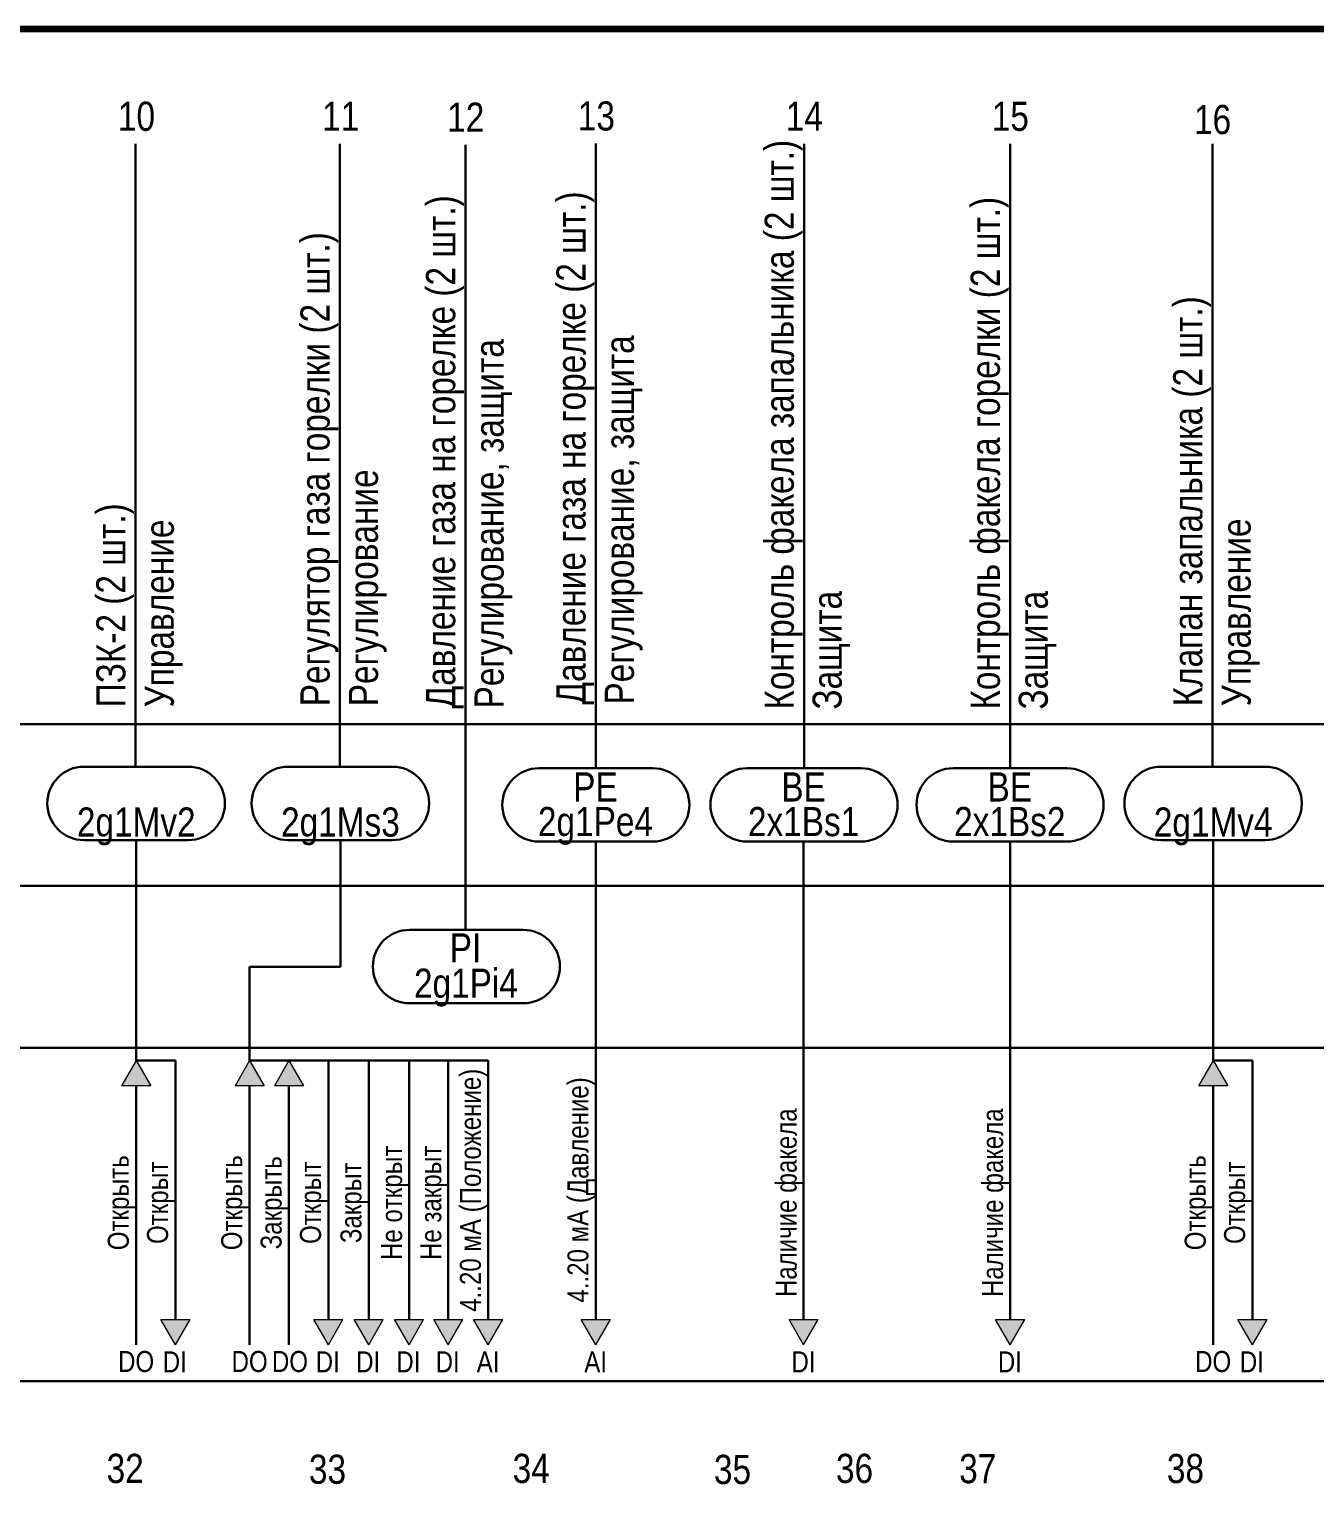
# Model space of a CAD drawing. Header units: millimetres. Extents: x -6000 to 26000, y -6000 to 26000.
# Drawn here: x 198.5 to 308.8, y -1041.4 to -916.3 of the extents above; entities that cross this region are included whole.
import ezdxf

# ---------------------------------------------------------------- set-up
doc = ezdxf.new("R2010")
doc.units = ezdxf.units.MM
doc.header["$MEASUREMENT"] = 0
for name, color, linetype, lineweight in [('0_Ном._пера__246', 7, 'Continuous', 100), ('2D - Общий_Ном._пера__1', 7, 'Continuous', 15), ('2D - Общий_Ном._пера__21', 7, 'Continuous', 30), ('Аннотация - Текст_Ном._пера__1', 7, 'Continuous', 15)]:
    doc.layers.add(name, color=color, linetype=linetype, lineweight=lineweight)
doc.layers.add('2D - Общий', color=7, linetype='Continuous')
doc.styles.add('СГЕНЕРИР_СТИЛЬ_1', font='')
doc.styles.get('СГЕНЕРИР_СТИЛЬ_1').set_extended_font_data('Arial Narrow')

# ---------------------------------------------------------------- blocks, each defined once
blk = doc.blocks.new('Линия_25', base_point=(207.63, -1004.8))
at = {"layer": '2D - Общий', "linetype": 'Continuous', "lineweight": 0, "true_color": 0x000000}
blk.add_hatch(color=18, dxfattribs=at).paths.add_polyline_path([(207.63, -1004.8), (206.38, -1006.96), (208.88, -1006.96)])
at = {"layer": '2D - Общий_Ном._пера__1', "color": 7, "linetype": 'Continuous', "lineweight": 15}
for p, q in [((207.63, -1004.8), (206.38, -1006.96)), ((207.63, -1004.8), (208.88, -1006.96)), ((208.88, -1006.96), (206.38, -1006.96))]:
    blk.add_line(p, q, dxfattribs=at)
at = {"layer": '2D - Общий_Ном._пера__21', "color": 7, "linetype": 'Continuous', "lineweight": 30}
blk.add_line((207.63, -1006.96), (207.63, -1029.18), dxfattribs=at)
blk = doc.blocks.new('Линия_26', base_point=(211.01, -1004.8))
at = {"layer": '2D - Общий', "linetype": 'Continuous', "lineweight": 0, "true_color": 0x000000}
blk.add_hatch(color=18, dxfattribs=at).paths.add_polyline_path([(211.01, -1029.18), (212.26, -1027.02), (209.76, -1027.02)])
at = {"layer": '2D - Общий_Ном._пера__1', "color": 7, "linetype": 'Continuous', "lineweight": 15}
for p, q in [((209.76, -1027.02), (212.26, -1027.02)), ((211.01, -1029.18), (209.76, -1027.02)), ((211.01, -1029.18), (212.26, -1027.02))]:
    blk.add_line(p, q, dxfattribs=at)
at = {"layer": '2D - Общий_Ном._пера__21', "color": 7, "linetype": 'Continuous', "lineweight": 30}
blk.add_line((211.01, -1004.8), (211.01, -1027.02), dxfattribs=at)
blk = doc.blocks.new('Линия_27', base_point=(300.04, -1004.8))
at = {"layer": '2D - Общий', "linetype": 'Continuous', "lineweight": 0, "true_color": 0x000000}
blk.add_hatch(color=18, dxfattribs=at).paths.add_polyline_path([(300.04, -1004.8), (298.79, -1006.96), (301.29, -1006.96)])
at = {"layer": '2D - Общий_Ном._пера__1', "color": 7, "linetype": 'Continuous', "lineweight": 15}
for p, q in [((300.04, -1004.8), (298.79, -1006.96)), ((300.04, -1004.8), (301.29, -1006.96)), ((301.29, -1006.96), (298.79, -1006.96))]:
    blk.add_line(p, q, dxfattribs=at)
at = {"layer": '2D - Общий_Ном._пера__21', "color": 7, "linetype": 'Continuous', "lineweight": 30}
blk.add_line((300.04, -1006.96), (300.04, -1029.18), dxfattribs=at)
blk = doc.blocks.new('Линия_28', base_point=(303.41, -1004.8))
at = {"layer": '2D - Общий', "linetype": 'Continuous', "lineweight": 0, "true_color": 0x000000}
blk.add_hatch(color=18, dxfattribs=at).paths.add_polyline_path([(303.41, -1029.18), (304.66, -1027.02), (302.16, -1027.02)])
at = {"layer": '2D - Общий_Ном._пера__1', "color": 7, "linetype": 'Continuous', "lineweight": 15}
for p, q in [((302.16, -1027.02), (304.66, -1027.02)), ((303.41, -1029.18), (302.16, -1027.02)), ((303.41, -1029.18), (304.66, -1027.02))]:
    blk.add_line(p, q, dxfattribs=at)
at = {"layer": '2D - Общий_Ном._пера__21', "color": 7, "linetype": 'Continuous', "lineweight": 30}
blk.add_line((303.41, -1004.8), (303.41, -1027.02), dxfattribs=at)
blk = doc.blocks.new('Линия_29', base_point=(217.37, -1004.8))
at = {"layer": '2D - Общий', "linetype": 'Continuous', "lineweight": 0, "true_color": 0x000000}
blk.add_hatch(color=18, dxfattribs=at).paths.add_polyline_path([(217.37, -1004.8), (216.12, -1006.96), (218.62, -1006.96)])
at = {"layer": '2D - Общий_Ном._пера__1', "color": 7, "linetype": 'Continuous', "lineweight": 15}
for p, q in [((217.37, -1004.8), (216.12, -1006.96)), ((217.37, -1004.8), (218.62, -1006.96)), ((218.62, -1006.96), (216.12, -1006.96))]:
    blk.add_line(p, q, dxfattribs=at)
at = {"layer": '2D - Общий_Ном._пера__21', "color": 7, "linetype": 'Continuous', "lineweight": 30}
blk.add_line((217.37, -1006.96), (217.37, -1029.18), dxfattribs=at)
blk = doc.blocks.new('Линия_30', base_point=(220.74, -1004.8))
at = {"layer": '2D - Общий', "linetype": 'Continuous', "lineweight": 0, "true_color": 0x000000}
blk.add_hatch(color=18, dxfattribs=at).paths.add_polyline_path([(220.74, -1004.8), (219.49, -1006.96), (221.99, -1006.96)])
at = {"layer": '2D - Общий_Ном._пера__1', "color": 7, "linetype": 'Continuous', "lineweight": 15}
for p, q in [((220.74, -1004.8), (219.49, -1006.96)), ((220.74, -1004.8), (221.99, -1006.96)), ((221.99, -1006.96), (219.49, -1006.96))]:
    blk.add_line(p, q, dxfattribs=at)
at = {"layer": '2D - Общий_Ном._пера__21', "color": 7, "linetype": 'Continuous', "lineweight": 30}
blk.add_line((220.74, -1006.96), (220.74, -1029.18), dxfattribs=at)
blk = doc.blocks.new('Линия_31', base_point=(224.13, -1004.8))
at = {"layer": '2D - Общий', "linetype": 'Continuous', "lineweight": 0, "true_color": 0x000000}
blk.add_hatch(color=18, dxfattribs=at).paths.add_polyline_path([(224.13, -1029.18), (225.38, -1027.02), (222.88, -1027.02)])
at = {"layer": '2D - Общий_Ном._пера__1', "color": 7, "linetype": 'Continuous', "lineweight": 15}
for p, q in [((222.88, -1027.02), (225.38, -1027.02)), ((224.13, -1029.18), (222.88, -1027.02)), ((224.13, -1029.18), (225.38, -1027.02))]:
    blk.add_line(p, q, dxfattribs=at)
at = {"layer": '2D - Общий_Ном._пера__21', "color": 7, "linetype": 'Continuous', "lineweight": 30}
blk.add_line((224.13, -1004.8), (224.13, -1027.02), dxfattribs=at)
blk = doc.blocks.new('Линия_32', base_point=(227.59, -1004.8))
at = {"layer": '2D - Общий', "linetype": 'Continuous', "lineweight": 0, "true_color": 0x000000}
blk.add_hatch(color=18, dxfattribs=at).paths.add_polyline_path([(227.59, -1029.18), (228.84, -1027.02), (226.34, -1027.02)])
at = {"layer": '2D - Общий_Ном._пера__1', "color": 7, "linetype": 'Continuous', "lineweight": 15}
for p, q in [((226.34, -1027.02), (228.84, -1027.02)), ((227.59, -1029.18), (226.34, -1027.02)), ((227.59, -1029.18), (228.84, -1027.02))]:
    blk.add_line(p, q, dxfattribs=at)
at = {"layer": '2D - Общий_Ном._пера__21', "color": 7, "linetype": 'Continuous', "lineweight": 30}
blk.add_line((227.59, -1004.8), (227.59, -1027.02), dxfattribs=at)
blk = doc.blocks.new('Линия_33', base_point=(231.05, -1004.8))
at = {"layer": '2D - Общий', "linetype": 'Continuous', "lineweight": 0, "true_color": 0x000000}
blk.add_hatch(color=18, dxfattribs=at).paths.add_polyline_path([(231.05, -1029.18), (232.3, -1027.02), (229.8, -1027.02)])
at = {"layer": '2D - Общий_Ном._пера__1', "color": 7, "linetype": 'Continuous', "lineweight": 15}
for p, q in [((229.8, -1027.02), (232.3, -1027.02)), ((231.05, -1029.18), (229.8, -1027.02)), ((231.05, -1029.18), (232.3, -1027.02))]:
    blk.add_line(p, q, dxfattribs=at)
at = {"layer": '2D - Общий_Ном._пера__21', "color": 7, "linetype": 'Continuous', "lineweight": 30}
blk.add_line((231.05, -1004.8), (231.05, -1027.02), dxfattribs=at)
blk = doc.blocks.new('Линия_34', base_point=(234.41, -1004.8))
at = {"layer": '2D - Общий', "linetype": 'Continuous', "lineweight": 0, "true_color": 0x000000}
blk.add_hatch(color=18, dxfattribs=at).paths.add_polyline_path([(234.41, -1029.18), (235.66, -1027.02), (233.16, -1027.02)])
at = {"layer": '2D - Общий_Ном._пера__1', "color": 7, "linetype": 'Continuous', "lineweight": 15}
for p, q in [((233.16, -1027.02), (235.66, -1027.02)), ((234.41, -1029.18), (233.16, -1027.02)), ((234.41, -1029.18), (235.66, -1027.02))]:
    blk.add_line(p, q, dxfattribs=at)
at = {"layer": '2D - Общий_Ном._пера__21', "color": 7, "linetype": 'Continuous', "lineweight": 30}
blk.add_line((234.41, -1004.8), (234.41, -1027.02), dxfattribs=at)
blk = doc.blocks.new('Линия_35', base_point=(237.84, -1004.8))
at = {"layer": '2D - Общий', "linetype": 'Continuous', "lineweight": 0, "true_color": 0x000000}
blk.add_hatch(color=18, dxfattribs=at).paths.add_polyline_path([(237.84, -1029.18), (239.09, -1027.02), (236.59, -1027.02)])
at = {"layer": '2D - Общий_Ном._пера__1', "color": 7, "linetype": 'Continuous', "lineweight": 15}
for p, q in [((236.59, -1027.02), (239.09, -1027.02)), ((237.84, -1029.18), (236.59, -1027.02)), ((237.84, -1029.18), (239.09, -1027.02))]:
    blk.add_line(p, q, dxfattribs=at)
at = {"layer": '2D - Общий_Ном._пера__21', "color": 7, "linetype": 'Continuous', "lineweight": 30}
blk.add_line((237.84, -1004.8), (237.84, -1027.02), dxfattribs=at)
blk = doc.blocks.new('Линия_40', base_point=(247.07, -1004.8))
at = {"layer": '2D - Общий', "linetype": 'Continuous', "lineweight": 0, "true_color": 0x000000}
blk.add_hatch(color=18, dxfattribs=at).paths.add_polyline_path([(247.07, -1029.18), (248.32, -1027.02), (245.82, -1027.02)])
at = {"layer": '2D - Общий_Ном._пера__1', "color": 7, "linetype": 'Continuous', "lineweight": 15}
for p, q in [((245.82, -1027.02), (248.32, -1027.02)), ((247.07, -1029.18), (245.82, -1027.02)), ((247.07, -1029.18), (248.32, -1027.02))]:
    blk.add_line(p, q, dxfattribs=at)
at = {"layer": '2D - Общий_Ном._пера__21', "color": 7, "linetype": 'Continuous', "lineweight": 30}
blk.add_line((247.07, -1004.8), (247.07, -1027.02), dxfattribs=at)
blk = doc.blocks.new('Линия_41', base_point=(264.9, -1004.8))
at = {"layer": '2D - Общий', "linetype": 'Continuous', "lineweight": 0, "true_color": 0x000000}
blk.add_hatch(color=18, dxfattribs=at).paths.add_polyline_path([(264.9, -1029.18), (266.15, -1027.02), (263.65, -1027.02)])
at = {"layer": '2D - Общий_Ном._пера__1', "color": 7, "linetype": 'Continuous', "lineweight": 15}
for p, q in [((263.65, -1027.02), (266.15, -1027.02)), ((264.9, -1029.18), (263.65, -1027.02)), ((264.9, -1029.18), (266.15, -1027.02))]:
    blk.add_line(p, q, dxfattribs=at)
at = {"layer": '2D - Общий_Ном._пера__21', "color": 7, "linetype": 'Continuous', "lineweight": 30}
blk.add_line((264.9, -1004.8), (264.9, -1027.02), dxfattribs=at)
blk = doc.blocks.new('Линия_42', base_point=(282.62, -1004.8))
at = {"layer": '2D - Общий', "linetype": 'Continuous', "lineweight": 0, "true_color": 0x000000}
blk.add_hatch(color=18, dxfattribs=at).paths.add_polyline_path([(282.62, -1029.18), (283.87, -1027.02), (281.37, -1027.02)])
at = {"layer": '2D - Общий_Ном._пера__1', "color": 7, "linetype": 'Continuous', "lineweight": 15}
for p, q in [((281.37, -1027.02), (283.87, -1027.02)), ((282.62, -1029.18), (281.37, -1027.02)), ((282.62, -1029.18), (283.87, -1027.02))]:
    blk.add_line(p, q, dxfattribs=at)
at = {"layer": '2D - Общий_Ном._пера__21', "color": 7, "linetype": 'Continuous', "lineweight": 30}
blk.add_line((282.62, -1004.8), (282.62, -1027.02), dxfattribs=at)

msp = doc.modelspace()

# ---------------------------------------------------------------- linework, layer by layer
at = {"layer": '0_Ном._пера__246', "color": 7, "linetype": 'Continuous', "lineweight": 100, "flags": 128}
msp.add_lwpolyline([(415, -1203.31), (415, -916.31), (20, -916.31), (20, -1203.31)], close=True, dxfattribs=at)
at = {"layer": '2D - Общий_Ном._пера__21', "color": 7, "linetype": 'Continuous', "lineweight": 30}
for p, q in [((207.59, -979.59), (207.59, -926.16)), ((225.11, -979.59), (225.11, -926.16)), ((235.89, -993.58), (235.89, -926.24)), ((247.07, -979.71), (247.07, -926.12)), ((264.94, -979.71), (264.94, -926.16)), ((282.62, -979.71), (282.62, -926.16)), ((299.99, -979.59), (299.99, -926.16)), ((20, -975.94), (415, -975.94)), ((203.16, -979.59), (212.1, -979.59)), ((220.69, -979.59), (229.62, -979.59)), ((242.2, -979.71), (251.95, -979.71)), ((260.06, -979.71), (269.81, -979.71)), ((277.74, -979.71), (287.49, -979.71)), ((295.57, -979.59), (304.5, -979.59)), ((203.16, -985.88), (212.1, -985.88)), ((207.63, -985.88), (207.63, -1004.8)), ((220.69, -985.88), (229.62, -985.88)), ((225.16, -985.88), (225.16, -996.75)), ((242.2, -986.01), (251.95, -986.01)), ((247.07, -986.01), (247.07, -1004.8)), ((260.06, -986.01), (269.81, -986.01)), ((264.9, -986.01), (264.9, -1004.8)), ((277.74, -986.01), (287.49, -986.01)), ((282.62, -986.01), (282.62, -1004.8)), ((295.57, -985.88), (304.5, -985.88)), ((300.04, -985.88), (300.04, -1004.8)), ((20, -989.81), (415, -989.81)), ((231.09, -993.58), (240.84, -993.58)), ((225.16, -996.75), (217.37, -996.75)), ((217.37, -996.75), (217.37, -1004.8)), ((231.09, -999.87), (240.84, -999.87)), ((20, -1003.69), (415, -1003.69)), ((207.63, -1004.8), (211.01, -1004.8)), ((217.37, -1004.8), (237.84, -1004.8)), ((300.04, -1004.8), (303.41, -1004.8)), ((20, -1032.31), (415, -1032.31))]:
    msp.add_line(p, q, dxfattribs=at)
for centre, start, end in [((203.16, -982.73), 90, 270), ((212.1, -982.73), 270, 90), ((220.69, -982.73), 90, 270), ((229.62, -982.73), 270, 90), ((242.2, -982.86), 90, 270), ((251.95, -982.86), 270, 90), ((260.06, -982.86), 90, 270), ((269.81, -982.86), 270, 90), ((277.74, -982.86), 90, 270), ((287.49, -982.86), 270, 90), ((295.57, -982.73), 90, 270), ((304.5, -982.73), 270, 90), ((231.09, -996.73), 90, 270), ((240.84, -996.73), 270, 90)]:
    msp.add_arc(centre, 3.15, start, end, dxfattribs=at)

# ---------------------------------------------------------------- block references
at = {"layer": '2D - Общий', "color": 7, "linetype": 'Continuous', "lineweight": 30}
for name, p in [('Линия_25', (207.63, -1004.8)), ('Линия_26', (211.01, -1004.8)), ('Линия_29', (217.37, -1004.8)), ('Линия_30', (220.74, -1004.8)), ('Линия_31', (224.13, -1004.8)), ('Линия_32', (227.59, -1004.8)), ('Линия_33', (231.05, -1004.8)), ('Линия_34', (234.41, -1004.8)), ('Линия_35', (237.84, -1004.8)), ('Линия_40', (247.07, -1004.8)), ('Линия_41', (264.9, -1004.8)), ('Линия_42', (282.62, -1004.8)), ('Линия_27', (300.04, -1004.8)), ('Линия_28', (303.41, -1004.8))]:
    msp.add_blockref(name, p, dxfattribs=at)

# ---------------------------------------------------------------- texts
at = {"layer": 'Аннотация - Текст_Ном._пера__1', "color": 7, "linetype": 'Continuous', "lineweight": 15, "attachment_point": 2, "style": 'СГЕНЕРИР_СТИЛЬ_1'}
for s, insert, char_height in [('\\A1;{\\pqc;\\fArial Narrow|b0|i0|c204|p34;1\\fArial Narrow|b0|i0|c204|p34;0}', (207.66, -922.53), 2.5), ('\\A1;{\\pqc;\\fArial Narrow|b0|i0|c204|p34;1\\fArial Narrow|b0|i0|c204|p34;1}', (225.18, -922.53), 2.5), ('\\A1;{\\pqc;\\fArial Narrow|b0|i0|c204|p34;1\\fArial Narrow|b0|i0|c204|p34;2}', (235.91, -922.61), 2.5), ('\\A1;{\\pqc;\\fArial Narrow|b0|i0|c204|p34;1\\fArial Narrow|b0|i0|c204|p34;3}', (247.12, -922.5), 2.5), ('\\A1;{\\pqc;\\fArial Narrow|b0|i0|c204|p34;1\\fArial Narrow|b0|i0|c204|p34;4}', (264.96, -922.53), 2.5), ('\\A1;{\\pqc;\\fArial Narrow|b0|i0|c204|p34;1\\fArial Narrow|b0|i0|c204|p34;5}', (282.64, -922.53), 2.5), ('\\A1;{\\pqc;\\fArial Narrow|b0|i0|c204|p34;16}', (299.99, -922.81), 2.5), ('\\A1;{\\pqc;\\fArial Narrow|b0|i0|c204|p34;P\\fArial Narrow|b0|i0|c204|p34;E}', (247.04, -980.07), 2.5), ('\\A1;{\\pqc;\\fArial Narrow|b0|i0|c204|p34;B\\fArial Narrow|b0|i0|c204|p34;E}', (264.9, -980.07), 2.5), ('\\A1;{\\pqc;\\fArial Narrow|b0|i0|c204|p34;B\\fArial Narrow|b0|i0|c204|p34;E}', (282.59, -980.07), 2.5), ('\\A1;{\\pqc;\\fArial Narrow|b0|i0|c204|p34;2\\fArial Narrow|b0|i0|c204|p34;g1Mv2}', (207.64, -983.08), 2.5), ('\\A1;{\\pqc;\\fArial Narrow|b0|i0|c204|p34;2\\fArial Narrow|b0|i0|c204|p34;g1Ms3}', (225.16, -983.08), 2.5), ('\\A1;{\\pqc;\\fArial Narrow|b0|i0|c204|p34;2\\fArial Narrow|b0|i0|c204|p34;g1Pe4}', (247.04, -983.04), 2.5), ('\\A1;{\\pqc;\\fArial Narrow|b0|i0|c204|p34;2\\fArial Narrow|b0|i0|c204|p34;x1Bs1}', (264.9, -983.04), 2.5), ('\\A1;{\\pqc;\\fArial Narrow|b0|i0|c204|p34;2\\fArial Narrow|b0|i0|c204|p34;x1Bs2}', (282.59, -983.04), 2.5), ('\\A1;{\\pqc;\\fArial Narrow|b0|i0|c204|p34;2\\fArial Narrow|b0|i0|c204|p34;g1Mv4}', (300.04, -983.08), 2.5), ('\\A1;{\\pqc;\\fArial Narrow|b0|i0|c204|p34;P\\fArial Narrow|b0|i0|c204|p34;I}', (235.89, -993.88), 2.5), ('\\A1;{\\pqc;\\fArial Narrow|b0|i0|c204|p34;2\\fArial Narrow|b0|i0|c204|p34;g1Pi4}', (235.93, -996.91), 2.5), ('\\A1;{\\pqc;\\fArial Narrow|b0|i0|c204|p34;DO}', (207.63, -1029.71), 1.8), ('\\A1;{\\pqc;\\fArial Narrow|b0|i0|c204|p34;DI}', (210.95, -1029.74), 1.8), ('\\A1;{\\pqc;\\fArial Narrow|b0|i0|c204|p34;DO}', (217.37, -1029.71), 1.8), ('\\A1;{\\pqc;\\fArial Narrow|b0|i0|c204|p34;D\\fArial Narrow|b0|i0|c204|p34;O}', (220.83, -1029.71), 1.8), ('\\A1;{\\pqc;\\fArial Narrow|b0|i0|c204|p34;DI}', (224.07, -1029.74), 1.8), ('\\A1;{\\pqc;\\fArial Narrow|b0|i0|c204|p34;DI}', (227.54, -1029.74), 1.8), ('\\A1;{\\pqc;\\fArial Narrow|b0|i0|c204|p34;DI}', (230.99, -1029.74), 1.8), ('\\A1;{\\pqc;\\fArial Narrow|b0|i0|c204|p34;DI}', (234.36, -1029.74), 1.8), ('\\A1;{\\pqc;\\fArial Narrow|b0|i0|c204|p34;AI}', (237.83, -1029.74), 1.8), ('\\A1;{\\pqc;\\fArial Narrow|b0|i0|c204|p34;AI}', (247.06, -1029.74), 1.8), ('\\A1;{\\pqc;\\fArial Narrow|b0|i0|c204|p34;DI}', (264.89, -1029.74), 1.8), ('\\A1;{\\pqc;\\fArial Narrow|b0|i0|c204|p34;DI}', (282.6, -1029.74), 1.8), ('\\A1;{\\pqc;\\fArial Narrow|b0|i0|c204|p34;DO}', (300.04, -1029.71), 1.8), ('\\A1;{\\pqc;\\fArial Narrow|b0|i0|c204|p34;DI}', (303.36, -1029.74), 1.8), ('\\A1;{\\pqc;\\fArial Narrow|b0|i0|c204|p34;32}', (206.69, -1038.53), 2.5), ('\\A1;{\\pqc;\\fArial Narrow|b0|i0|c204|p34;33}', (224.05, -1038.6), 2.5), ('\\A1;{\\pqc;\\fArial Narrow|b0|i0|c204|p34;34}', (241.53, -1038.53), 2.5), ('\\A1;{\\pqc;\\fArial Narrow|b0|i0|c204|p34;35}', (258.8, -1038.62), 2.5), ('\\A1;{\\pqc;\\fArial Narrow|b0|i0|c204|p34;36}', (269.27, -1038.53), 2.5), ('\\A1;{\\pqc;\\fArial Narrow|b0|i0|c204|p34;37}', (279.84, -1038.55), 2.5), ('\\A1;{\\pqc;\\fArial Narrow|b0|i0|c204|p34;38}', (297.66, -1038.54), 2.5)]:
    msp.add_mtext(s, dxfattribs=dict(at, insert=insert, char_height=char_height))
at = {"layer": 'Аннотация - Текст_Ном._пера__1', "color": 7, "linetype": 'Continuous', "lineweight": 15, "char_height": 2.5, "rotation": 90, "style": 'СГЕНЕРИР_СТИЛЬ_1'}
for s, insert, attachment_point, line_spacing_factor in [('\\A1;{\\pql;\\fArial Narrow|b0|i0|c204|p34;Контроль факела запальника (\\fArial Narrow|b0|i0|c204|p34;2 шт.\\fArial Narrow|b0|i0|c204|p34;)\\P\\pql;\\fArial Narrow|b0|i0|c204|p34;Защита}', (261.56, -974.68), 1, 0.986276), ('\\A1;{\\pqc;\\fArial Narrow|b0|i0|c204|p34;Давление газа \\fArial Narrow|b0|i0|c204|p34;на горелке\\fArial Narrow|b0|i0|c204|p34; (\\fArial Narrow|b0|i0|c204|p34;2 шт.\\fArial Narrow|b0|i0|c204|p34;)\\P\\pql;\\fArial Narrow|b0|i0|c204|p34;Регулирование, защита}', (232.51, -952.57), 2, 0.996562), ('\\A1;{\\pqc;\\fArial Narrow|b0|i0|c204|p34;Давление газа на горелке (\\fArial Narrow|b0|i0|c204|p34;2 шт.\\fArial Narrow|b0|i0|c204|p34;)\\P\\pql;\\fArial Narrow|b0|i0|c204|p34;Регулирование, защита}', (243.69, -952.24), 2, 0.996562), ('\\A1;{\\pql;\\fArial Narrow|b0|i0|c204|p34;Контроль факела \\fArial Narrow|b0|i0|c204|p34;горелки \\fArial Narrow|b0|i0|c204|p34;(\\fArial Narrow|b0|i0|c204|p34;2 шт.\\fArial Narrow|b0|i0|c204|p34;)\\P\\pql;\\fArial Narrow|b0|i0|c204|p34;Защита}', (279.24, -974.68), 1, 0.986276), ('\\A1;{\\pqc;\\fArial Narrow|b0|i0|c204|p34;Рег\\fArial Narrow|b0|i0|c204|p34;улятор\\fArial Narrow|b0|i0|c204|p34; газа горелки (\\fArial Narrow|b0|i0|c204|p34;2 шт.\\fArial Narrow|b0|i0|c204|p34;)\\P\\pql;\\fArial Narrow|b0|i0|c204|p34;Регулирование}', (221.73, -954.06), 2, 0.996562), ('\\A1;{\\pqc;\\fArial Narrow|b0|i0|c204|p34;Клапан запальника (\\fArial Narrow|b0|i0|c204|p34;2 шт.\\fArial Narrow|b0|i0|c204|p34;)\\P\\pql;\\fArial Narrow|b0|i0|c204|p34;Управление}', (296.61, -956.81), 2, 0.996429), ('\\A1;{\\pqc;\\fArial Narrow|b0|i0|c204|p34;ПЗК-2 (\\fArial Narrow|b0|i0|c204|p34;2 шт.\\fArial Narrow|b0|i0|c204|p34;)\\P\\pql;\\fArial Narrow|b0|i0|c204|p34;Управление}', (204.21, -965.74), 2, 0.996855)]:
    msp.add_mtext(s, dxfattribs=dict(at, insert=insert, attachment_point=attachment_point, line_spacing_factor=line_spacing_factor))
at = {"layer": 'Аннотация - Текст_Ном._пера__1', "color": 7, "linetype": 'Continuous', "lineweight": 15, "char_height": 1.8, "attachment_point": 2, "rotation": 90, "style": 'СГЕНЕРИР_СТИЛЬ_1'}
for s, insert in [('\\A1;{\\pqc;\\fArial Narrow|b0|i0|c204|p34;4..20 мА\\fArial Narrow|b0|i0|c204|p34; (Положение)}', (235.41, -1015.92)), ('\\A1;{\\pqc;\\fArial Narrow|b0|i0|c204|p34;4..20 мА\\fArial Narrow|b0|i0|c204|p34; (Давление)}', (244.64, -1015.89)), ('\\A1;{\\pqc;\\fArial Narrow|b0|i0|c204|p34;Наличие факела}', (262.5, -1016.99)), ('\\A1;{\\pqc;\\fArial Narrow|b0|i0|c204|p34;Наличие факела}', (280.21, -1016.99)), ('\\A1;{\\pqc;\\fArial Narrow|b0|i0|c204|p34;Не о\\fArial Narrow|b0|i0|c204|p34;ткрыт}', (228.65, -1016.99)), ('\\A1;{\\pqc;\\fArial Narrow|b0|i0|c204|p34;Не закрыт}', (232.01, -1016.99)), ('\\A1;{\\pqc;\\fArial Narrow|b0|i0|c204|p34;Открыть}', (205.2, -1016.99)), ('\\A1;{\\pqc;\\fArial Narrow|b0|i0|c204|p34;Открыт}', (208.57, -1016.99)), ('\\A1;{\\pqc;\\fArial Narrow|b0|i0|c204|p34;Открыть}', (214.93, -1016.99)), ('\\A1;{\\pqc;\\fArial Narrow|b0|i0|c204|p34;Закрыть}', (218.31, -1016.99)), ('\\A1;{\\pqc;\\fArial Narrow|b0|i0|c204|p34;Открыт}', (221.69, -1016.99)), ('\\A1;{\\pqc;\\fArial Narrow|b0|i0|c204|p34;Закрыт}', (225.16, -1016.99)), ('\\A1;{\\pqc;\\fArial Narrow|b0|i0|c204|p34;Открыть}', (297.6, -1016.99)), ('\\A1;{\\pqc;\\fArial Narrow|b0|i0|c204|p34;Открыт}', (300.98, -1016.99))]:
    msp.add_mtext(s, dxfattribs=dict(at, insert=insert))

doc.saveas('drawing.dxf')
